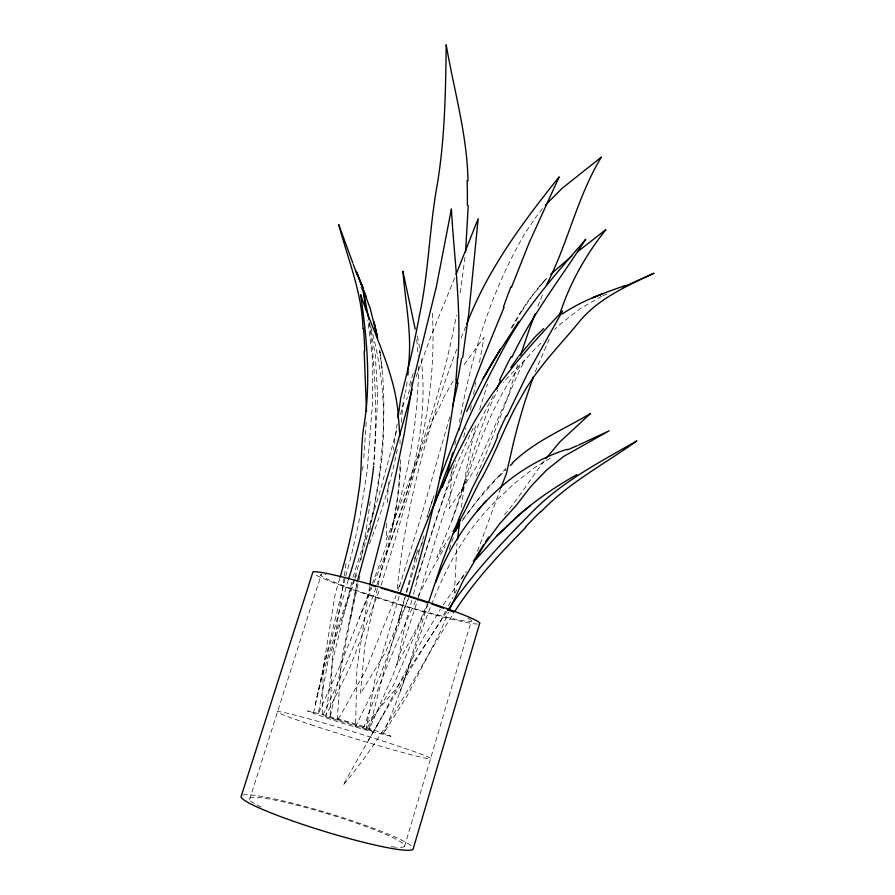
<?xml version="1.0" encoding="UTF-8"?>
<svg xmlns="http://www.w3.org/2000/svg" width="895" height="895" viewBox="0 0 895 895"><rect width="100%" height="100%" fill="white"/><g stroke="black" fill="none" stroke-linecap="round" stroke-linejoin="round"><path stroke-width="0.67" stroke-dasharray="4.47 3.36" d="M418.547 366.502C418.088 440.978 399.741 514.356 372.376 583.327M387.412 502.431L388.62 479.373M400.031 465.68C398.599 506.246 389.694 546.263 376.94 584.692M366.212 422.194L363.65 459.795M386.741 523.452L386.237 539.495C415.56 466.843 442.074 392.469 456.45 315.219M400.714 459.739C400.289 482.852 396.988 505.82 392.155 528.408L394.885 514.48M452.098 468.353L449.312 508.483L476.912 466.161L508.628 394.863L517.411 365.552A385.197 139.296 -78.7 0 1 518.216 362.922M454.436 592.926L456.953 543.601M465.008 257.335L459.896 295.495M461.428 507.286L466.396 469.439L475.838 424.107M362.542 470.199L363.023 466.273M401.352 422.272L403.007 403.455L405.01 392.625M344.396 575.642L346.018 563.369M369.646 586.46L356.87 668.185L355.617 726.695L380.464 675.266L408.031 598.923M344.038 578.36L332.336 656.013L330.11 717.365L342.785 659.559L357.071 583.048M397.167 423.906L393.263 449.581M360.965 559.957L365.876 531.44A643.885 465.087 -64.4 0 0 370.183 501.211M459.504 422.116C471.229 355.483 491.825 289.253 526.405 230.798M479.507 362.318L484.05 337.325L463.409 365.607M475.379 384.671L475.86 382.12M473.556 394.337L475.156 385.879M356.769 584.178L340.961 662.736L337.236 721.101L365.708 670.456L396.172 595.499M313.485 713.046L324.124 665.13L348.099 580.497M369.926 529.974C381.55 471.251 388.822 410.559 379.771 350.941L382.02 368.427L381.762 366.536M350.426 619.396L358.38 582.623M397.29 449.402C390.936 481.98 381.203 513.842 369.109 544.731M315.286 704.757L324.102 664.683L345.414 577.476M400.401 414.419L404.014 402.638M358.984 579.971L359.891 575.988M351.802 582.309L332.884 659.548L326.037 715.273L350.214 666.685L379.827 589.011M353.022 577.208L378.876 495.606L397.447 427.195M463.711 437.152L465.937 427.911M470.278 410.089L471.564 404.82M317.098 696.556C332.951 629.319 363.627 566.378 375.81 498.146C387.3 441.895 386.506 383.071 371 327.648M406.24 592.143L417.741 549.116M406.028 594.66L398.32 621.052L405.558 594.716M413.49 594.179C428.694 536.91 447.903 480.447 473.757 427.072M411.879 600.097L405.849 621.891L396.955 664.739L417.864 626.131L427.284 603.711M345.75 576.235L350.37 558.883A786.649 709.008 -20.8 0 0 360.305 514.547L367.151 471.05L372.656 401.363L372.756 360.976L367.823 320.153M449.704 417.059L421.769 514.468L398.13 590.666M454.805 444.815L456.674 438.125M401.083 611.352L384.369 669.773L368.919 729.962L325.567 716.604L345.47 721.672L373.092 730.823L368.919 729.962L393.476 673.823L417.54 600.377M409.44 385.253L414.195 370.239M479.653 409.518L487.562 383.933M404.54 846.536L471.419 620.638A78.771 5.079 17 0 1 383.933 599.449A78.771 5.079 17 0 1 325.937 574.601M339.697 578.64L335.379 593.038L323.207 667.771L322.401 716.257C342.349 674.181 360.763 631.344 376.09 587.344M406.722 592.322L423.984 535.803M354.789 579.535L327.984 661.17L318.24 713.863L340.48 664.661L371.727 587.858M381.113 585.162L390.063 556.254A635.853 144.822 -67.7 0 0 403.455 510.743C422.921 446.583 436.592 379.983 432.251 312.601M416.287 580.486L455.555 460.78M249.604 799.481L321.238 574.534M432.911 498.761L427.027 517.142L434.008 495.528M428.157 603.655L393.531 685.055L366.033 729.705L375.039 679.54L399.327 595.678M418.412 597.838C438.595 528.609 458.341 458.363 493.85 395.019M427.788 603.98L404.607 679.148L394.639 706.39L383.34 733.822L407.225 695.728L440.497 631.389L448.462 612.09M449.346 549.329L453.776 536.463M449.861 536.508L436.827 557.507L451.986 520.286L465.053 480.503L461.361 492.809C471.81 457.994 480.772 422.373 497.844 390.03M399.696 692.976C425.472 622.361 444.759 545.044 503.784 493.604A186.842 176.46 -82.2 0 1 515.14 482.886L534.449 467.716L551.812 457.334M422.921 541.005L420.661 547.192L413.691 560.102M451.986 520.286C475.715 457.591 491.579 387.423 543.466 340.861M371.011 586.975L358.772 619.049M416.052 376.963L431.133 335.759L455.175 276.566M500.719 488.323L477.236 551.924M456.685 349.274C427.687 426.949 405.245 507.7 397.089 590.376L401.486 582.455M537.817 306.414L542.851 293.694M535.12 371.973L550.391 336.486M461.093 337.918L465.624 326.72M476.308 475.871C494.107 437.89 505.541 397.268 524.817 359.935L503.113 382.422M373.808 582.925C403.79 512.231 430.618 435.697 421.075 357.743M355.181 578.271L356.769 574.545M409.429 596.607L385.633 651.985L360.405 693.815L364.858 645.194L381.662 569.13L414.329 469.685L431.67 421.869L435.596 413.635M415.683 601.06C396.284 642.174 379.144 684.317 363.873 727.12L396.865 687.684L440.161 621.745L447.153 608.186M418.11 596.115L430.573 571.905L445.139 546.677M443.159 398.409L453.731 379.995M448.429 605.758L452.915 597.289M454.94 593.184L456.73 589.861M511.101 328.264C520.979 310.129 532.838 293.001 547.002 277.931L539.719 285.986M446.918 611.542C409.697 667.827 376.09 726.449 343.042 785.273C387.557 732.871 417.215 670.4 453.899 612.762M511.985 327.738L521.494 311.482M378.406 723.171L366.603 743.342M372.533 733.251L383.709 713.438L383.295 714.244L422.272 639.668L440.362 609.372M443.282 604.83L466.373 571.603M463.118 519.033L485.683 489.677L505.843 468.555M544.328 460.802C530.59 478.87 518.776 498.179 503.974 515.43M461.977 520.935L476.308 501.726L499.186 475.86M534.975 218.257L543.578 207.181M530.444 298.147L546.017 279.039M456.763 584.748L465.422 572.912M601.742 296.334L581.381 307.858L562.608 322.189A181.853 171.448 84.8 0 0 554.654 329.438M602.917 295.786L608.79 293.112M360.953 287.15L361.725 289.588M369.613 323.129L375.285 354.856L377.377 390.589M417.372 336.028L419.565 347.674M379.637 350.325L380.084 352.932L379.625 350.236M369.042 322.189C375.755 369.378 377.175 417.406 373.763 464.941L376.963 411.364A371.492 342.237 -21.9 0 0 377.354 390.589M416.757 339.641L418.222 355.863M399.964 439.646L400.121 446.202M261.094 807.077A81.188 8.357 17 0 1 323.554 812.582A81.188 8.357 17 0 1 396.821 847.263M395.624 847.162A81.188 8.357 17 0 1 390.052 846.48M242.892 795.04A90.138 9.286 17 0 1 327.156 812.805A90.138 9.286 17 0 1 411.409 845.82M477.74 624.039A87.453 5.638 17 0 1 393.666 602.995A87.453 5.638 17 0 1 313.63 573.661M467.906 618.188A78.771 5.079 17 0 1 471.027 620.168M407.113 381.93A268.265 192.112 -54 0 1 405.569 392.547M499.399 476.353A265.032 173.261 -73.9 0 1 505.921 469.73M526.528 231.156A226.021 106.136 -76.2 0 1 535.065 218.604M411.89 382.131A351.802 67.181 -64 0 1 406.543 399.606M435.406 415.269A197.761 29.39 -69.4 0 1 442.88 400.143M521.64 311.661A232.588 155.081 -84.7 0 1 530.567 298.337M390.902 736.238C362.811 729.548 334.059 721.482 307.556 710.921C335.714 717.768 363.963 725.711 390.902 736.238M310.733 724.614A80.248 3.043 17 0 0 430.529 758.759A80.248 3.043 17 0 0 320.712 722.164A80.248 3.043 17 0 0 310.733 724.614"/><path stroke-width="1.34" d="M468.219 205.593L465.59 252.077M457.96 357.765C461.496 308.025 454.112 258.498 451.404 208.915L436.424 286.434L412.606 383.407L404.115 434.399L393.252 486.846A1748.036 1469.344 -46 0 1 380.498 540.177L371.145 576.078L369.836 585.162M407.773 370.452C413.054 337.225 405.39 304.278 402.907 271.252L415.213 329.136M456.383 379.514C447.858 453.116 430.26 525.6 408.914 596.45M459.907 520.163L457.468 539.685M373.662 466.284C369.187 504.679 360.293 542.448 348.502 579.233M398.04 417.82L400.647 398.432L408.937 365.149A2048.968 1389.7 21.5 0 0 419.486 315.241C428.727 272.214 429.343 228.068 437.196 184.896C444.927 138.557 445.632 91.603 446.202 44.75C453.91 89.992 467.168 134.541 467.984 180.734M462.659 357.608L468.846 312.791L478.187 218.704L456.126 274.183M458.05 382.691L452.501 406.867M357.273 581.605C374.39 517.288 395.523 453.933 412.08 389.381M452.68 452.892L447.131 474.551L442.287 487.473M340.066 577.331C348.244 549.787 354.532 521.673 358.481 493.212C362.654 470.446 360.114 447.108 364.175 424.431C371.033 381.214 366.872 337.65 360.607 294.656C373.897 334.126 394.494 371.727 398.174 413.904M458.911 430.103C470.311 387.882 487.54 347.629 504.053 307.309M428.582 602.346L442.108 562.049L459.605 516.84L472.37 487.898L493.246 447.064L497.654 436.547M400.177 593.24C418.748 539.786 439.579 486.947 466.138 436.905C490.449 389.426 526.305 349.52 562.597 310.968L527.793 373.092L506.827 416.287M455.544 531.429L459.527 520.185M439.702 478.668L459.135 428.302M533.331 376.873L525.376 400.255A408.209 227.554 -86.8 0 0 513.305 443.528L506.369 473.768L501.122 487.272M559.957 313.63C569.981 282.943 585.822 254.818 605.904 229.612L577.711 251.629M534.986 313.91L531.429 323.576A385.197 139.296 -78.7 0 0 520.689 355.114M511.616 286.971L529.258 242.511L559.162 176.874C522.837 222.24 487.562 269.496 466.653 324.258M449.469 609.708L463.621 579.68L484.251 544.708L499.645 523.776L516.404 505.172L531.048 486.22L546.811 469.864L563.738 456.383L609.148 430.831L578.45 445.128M435.854 582.142C458.71 522.21 504.601 469.114 567.016 449.312M546.431 285.024C567.922 243.708 576.995 197.124 601.384 157.095L562.082 188.364L545.245 205.246M496.736 389.012L500.529 380.509M466.687 411.387L482.908 379.044L500.372 349.117L483.199 378.641L491.512 363.762M511.94 357.194C531.809 315.018 560.695 278.289 585.722 239.233C555.694 274.362 524.302 308.909 502.654 350.124C480.033 392.48 459.146 435.854 442.779 481.051A2082.139 1492.379 29.9 0 0 433.974 505.541M491.724 363.381L518.742 321.428M453.083 531.317C463.453 515.934 470.625 498.728 479.284 482.383C495.293 455.197 504.713 424.868 520.89 397.749C535.904 369.12 559.039 346.466 579.278 321.764C598.8 298.169 627.048 285.952 654.021 273.221L622.976 287.105M475.995 556.936L483.445 545.066M485.705 541.643L488.726 537.067M453.452 533.521L459.627 524.291M454.638 611.654C474.451 580.486 499.925 553.658 525.667 527.435M510.799 367.61L518.037 357.183M447.679 610.446C471.777 574.456 501.592 542.918 531.932 512.231C561.892 481.622 600.086 461.876 636.86 440.911C604.572 464.069 568.694 482.64 541.039 511.761M545.849 458.676L559.767 441.996L590.566 413.479C564.096 429.365 534.662 441.034 512.309 463.051M518.899 356.053L534.919 337.023L543.657 328.577M476.185 559.118L496.971 535.747L518.731 515.14C536.608 499.522 556.298 486.097 577.029 474.563M477.326 510.788L485.918 500.965M496.759 536.015L519.055 514.882M550.671 274.295L571.849 256.037M518.731 515.14L530.455 505.474M562.284 314.011C581.303 300.921 603.264 293.291 624.855 285.662M567.497 449.872L577.241 445.654M592.367 297.845L602.771 293.761L593.877 297.252M366.502 297.621L356.232 271.219L370.138 308.216L377.153 335.994M357.217 273.467L361.949 285.337M352.843 263.096L338.735 224.611C347.831 259.035 362.027 292.452 362.956 328.588M353.301 264.394L357.015 274.843M373.953 321.752L377.556 338.097L374.446 323.923M368.785 319.291L362.218 285.069L366.167 310.162M399.685 431.58L399.819 435.608M366.502 411.443L364.175 351.064M371.828 585.487A78.771 5.079 17 0 1 375.81 586.617M381.236 588.172A78.771 5.079 17 0 1 388.083 590.185M389.37 590.577A78.771 5.079 17 0 1 408.87 596.573M410.223 596.999A78.771 5.079 17 0 1 427.396 602.626M432.576 604.382A78.771 5.079 17 0 1 443.618 608.276M447.231 609.596A78.771 5.079 17 0 1 453.698 612.046M408.209 371.582A268.265 192.112 -54 0 1 407.896 375.005M510.284 465.545A265.032 173.261 -73.9 0 1 512.477 463.532M473.287 561.355A480.895 260.053 -75.1 0 1 475.312 558.044M363.459 328.375A340.749 247.971 -56.3 0 1 364.735 350.862M525.387 527.155A346.633 330.154 65.2 0 1 540.781 511.47M461.596 358.403A437.331 71.779 -78.1 0 1 457.032 383.183M497.083 436.066A332.09 179.324 -74.2 0 1 506.301 415.75M397.984 413.937A236.47 198.925 88.5 0 1 399.494 431.591M503.404 307.13A309.469 159.008 -69.2 0 1 511 286.702M499.634 380.129A642.241 584.659 15.6 0 1 511.056 356.769M467.1 180.622A488.491 401.922 64.4 0 1 467.358 205.436M457.569 357.877A434.142 206.018 -80.4 0 1 455.98 379.592M479.742 623.11L413.076 849.254A90.138 9.286 17 0 1 325.321 831.656A90.138 9.286 17 0 1 240.979 796.986L312.948 571.905A87.453 5.638 17 0 1 398.7 592.736A87.453 5.638 17 0 1 479.742 623.11"/></g></svg>
